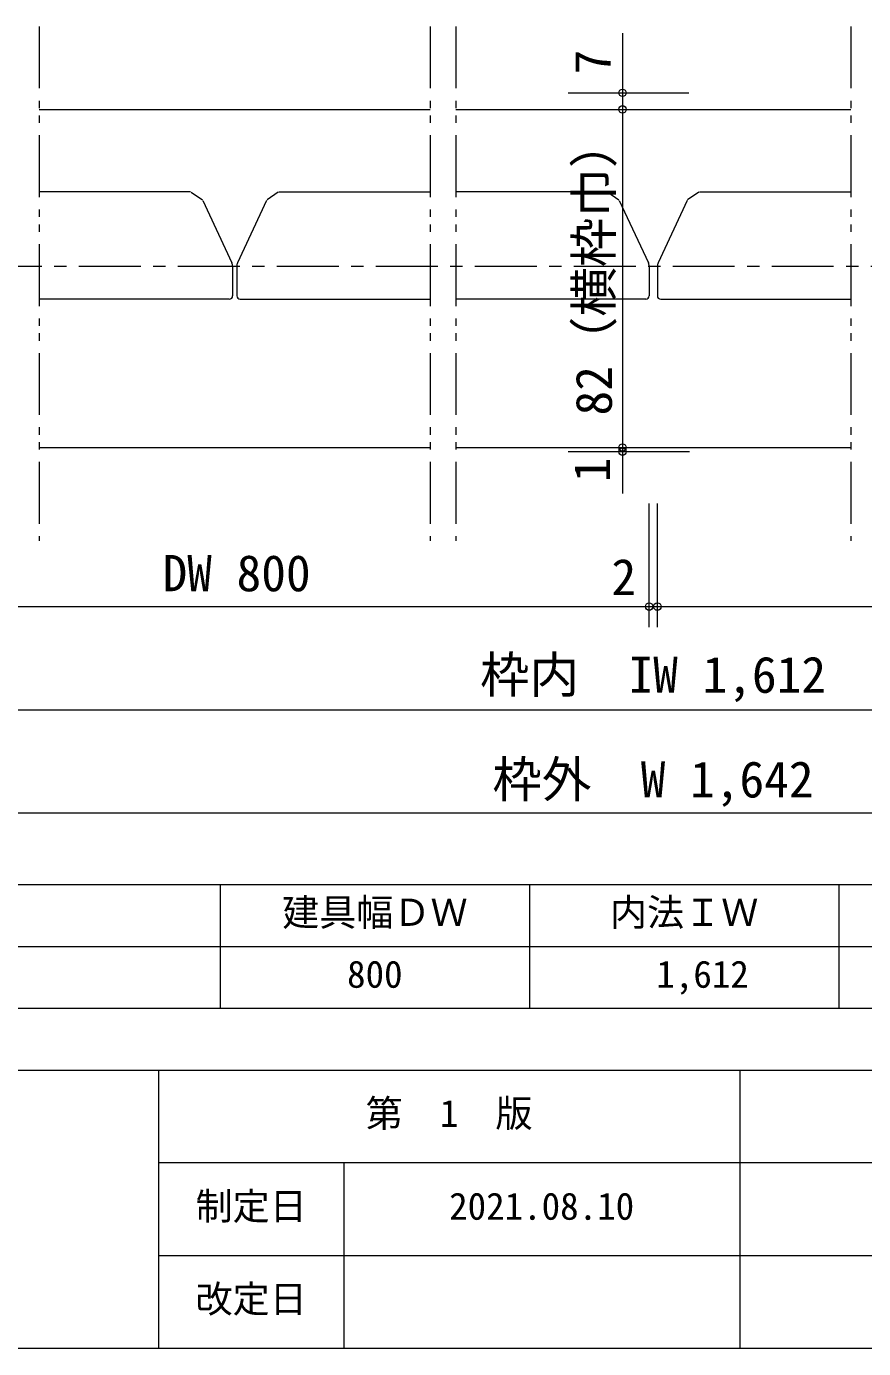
# Model space of a CAD drawing. Units: millimetres on the paper, enlarged 10 times, with parts at other scales. Extents: x -1954 to 1996, y -1346 to 1437.
# Drawn here: x -1261 to -584, y -1346 to -277 of the extents above; entities that cross this region are included whole.
import ezdxf
from ezdxf.enums import TextEntityAlignment as Align

# ---------------------------------------------------------------- set-up
doc = ezdxf.new("R2010")
doc.units = ezdxf.units.MM
doc.header["$LTSCALE"] = 10
doc.header["$PDMODE"] = 32
doc.header["$PDSIZE"] = 6
doc.linetypes.add('CHAIN1', pattern=[8, 5, -1, 1, -1])
doc.linetypes.add('DOUBLE_CHAIN1', pattern=[8.8, 5, -1, 0.6, -0.6, 0.6, -1])
for name, color, linetype, lineweight in [('0-0_0', 7, 'Continuous', 18), ('2-1_6', 3, 'Continuous', 20), ('3-1_四方枠', 7, 'Continuous', 18)]:
    doc.layers.add(name, color=color, linetype=linetype, lineweight=lineweight)
doc.styles.add('ＭＳ ゴシック', font='')
doc.styles.get('ＭＳ ゴシック').set_extended_font_data('MS Gothic')

msp = doc.modelspace()

# ---------------------------------------------------------------- linework, layer by layer
at = {"layer": '0-0_0'}
for p, q in [((-1904.38, -970.73), (395.62, -970.73)), ((-1104.38, -970.73), (-1104.38, -1070.73)), ((-854.38, -970.73), (-854.38, -1070.73)), ((-604.38, -970.73), (-604.38, -1070.73)), ((-1904.38, -1020.73), (395.62, -1020.73)), ((-1904.38, -1070.73), (395.62, -1070.73)), ((-1954.38, -1120.73), (1995.62, -1120.73)), ((-1154.38, -1120.73), (-1154.38, -1345.73)), ((-684.38, -1120.73), (-684.38, -1345.73)), ((1995.62, -1195.73), (-1154.38, -1195.73)), ((-1004.38, -1195.73), (-1004.38, -1345.73)), ((85.62, -1270.73), (-1154.38, -1270.73)), ((1995.62, -1345.73), (-1954.38, -1345.73))]:
    msp.add_line(p, q, dxfattribs=at)
at = {"layer": '2-1_6', "color": 7, "linetype": 'DOUBLE_CHAIN1'}
for p, q in [((-1250.63, -277.18), (-1250.63, -693.04)), ((-934.79, -277.18), (-934.79, -693.04)), ((-913.96, -277.18), (-913.96, -693.04)), ((-594.79, -277.18), (-594.79, -693.04))]:
    msp.add_line(p, q, dxfattribs=at)
at = {"layer": '2-1_6', "color": 4, "lineweight": 9}
for p, q in [((-779.24, -282.52), (-779.24, -654.75)), ((-823.03, -330.87), (-725.56, -330.87)), ((-823.03, -344.21), (-725.56, -344.21)), ((-724.99, -620.87), (-823.03, -620.87)), ((-757.71, -762.75), (-757.71, -662.75)), ((-751.04, -762.75), (-751.04, -662.75)), ((-751.04, -762.75), (-751.04, -662.75)), ((-1476.78, -746.08), (-29.23, -746.08)), ((-1494.38, -829.41), (-14.38, -829.41)), ((-1494.38, -912.75), (-14.38, -912.75))]:
    msp.add_line(p, q, dxfattribs=at)
at = {"layer": '2-1_6', "color": 7, "lineweight": 18}
for p, q in [((-1250.63, -344.21), (-934.79, -344.21)), ((-913.96, -344.21), (-594.79, -344.21)), ((-1250.63, -617.54), (-934.79, -617.54)), ((-913.96, -617.54), (-594.79, -617.54))]:
    msp.add_line(p, q, dxfattribs=at)
at = {"layer": '2-1_6', "color": 1, "lineweight": 18}
for p, q in [((-1128.46, -410.87), (-1250.63, -410.87)), ((-1127.89, -411.05), (-1118.84, -417.39)), ((-1057.53, -411.05), (-1066.57, -417.39)), ((-1056.96, -410.87), (-934.79, -410.87)), ((-791.79, -410.87), (-913.96, -410.87)), ((-791.22, -411.05), (-782.18, -417.39)), ((-717.53, -411.05), (-726.57, -417.39)), ((-716.96, -410.87), (-594.79, -410.87)), ((-1118.51, -417.78), (-1094.94, -468.33)), ((-1066.91, -417.78), (-1090.48, -468.33)), ((-781.84, -417.78), (-758.27, -468.33)), ((-726.91, -417.78), (-750.48, -468.33)), ((-1094.38, -470.87), (-1094.38, -494.87)), ((-1091.04, -470.87), (-1091.04, -494.87)), ((-757.71, -470.87), (-757.71, -494.87)), ((-751.04, -470.87), (-751.04, -494.87)), ((-1097.04, -497.54), (-1250.63, -497.54)), ((-1088.38, -497.54), (-934.79, -497.54)), ((-760.38, -497.54), (-913.96, -497.54)), ((-748.38, -497.54), (-594.79, -497.54))]:
    msp.add_line(p, q, dxfattribs=at)
at = {"layer": '2-1_6', "color": 4, "linetype": 'CHAIN1', "lineweight": 9}
msp.add_line((-1538.57, -470.87), (38.61, -470.87), dxfattribs=at)
at = {"layer": '2-1_6', "color": 1, "lineweight": 18}
for centre, radius, start, end in [((-1100.38, -470.87), 6, 0, 25), ((-1085.04, -470.87), 6, 155, 180), ((-763.71, -470.87), 6, 0, 25), ((-745.04, -470.87), 6, 155, 180), ((-1097.04, -494.87), 2.67, 270, 0), ((-1088.38, -494.87), 2.67, 180, 270), ((-760.38, -494.87), 2.67, 270, 0), ((-748.38, -494.87), 2.67, 180, 270)]:
    msp.add_arc(centre, radius, start, end, dxfattribs=at)
at = {"layer": '2-1_6', "color": 4}
for p in [(-779.24, -330.87), (-779.24, -344.21), (-779.24, -617.54), (-779.24, -620.87), (-757.71, -746.08), (-751.04, -746.08)]:
    msp.add_point(p, dxfattribs=at)
at = {"layer": '3-1_四方枠'}
msp.add_line((-637.71, -1345.73), (-1954.38, -1345.73), dxfattribs=at)

# ---------------------------------------------------------------- texts
at = {"layer": '0-0_0', "style": 'ＭＳ ゴシック'}
for s, p in [('建具幅ＤＷ', (-1054.38, -1010.73)), ('内法ＩＷ', (-789.38, -1010.73)), ('800', (-1001.88, -1060.73)), ('1,612', (-751.88, -1060.73)), ('第\u30001\u3000版', (-986.88, -1173.23)), ('制定日', (-1124.38, -1248.23)), ('改定日', (-1124.38, -1323.23))]:
    msp.add_text(s, height=21.99, dxfattribs=at).set_placement(p, align=Align.BOTTOM_LEFT)
at = {"layer": '2-1_6', "color": 7, "style": 'ＭＳ ゴシック'}
for s, p in [('7', (-779.92, -315.89)), ('82（横枠巾）', (-778.99, -591.62)), ('1', (-780.43, -645.49))]:
    msp.add_text(s, height=29.33, rotation=90, dxfattribs=at).set_placement(p, align=Align.BOTTOM_LEFT)
for s, p in [('DW 800', (-1151.04, -742.47)), ('2', (-788.12, -745.58)), ('枠内\u3000IW 1,612', (-894.38, -824.55)), ('枠外  W 1,642', (-884.38, -909.14))]:
    msp.add_text(s, height=29.33, dxfattribs=at).set_placement(p, align=Align.BOTTOM_LEFT)
at = {"layer": '3-1_四方枠', "style": 'ＭＳ ゴシック'}
msp.add_text('2021.08.10', height=21.99, dxfattribs=at).set_placement((-919.38, -1248.23), align=Align.BOTTOM_LEFT)

doc.saveas('drawing.dxf')
